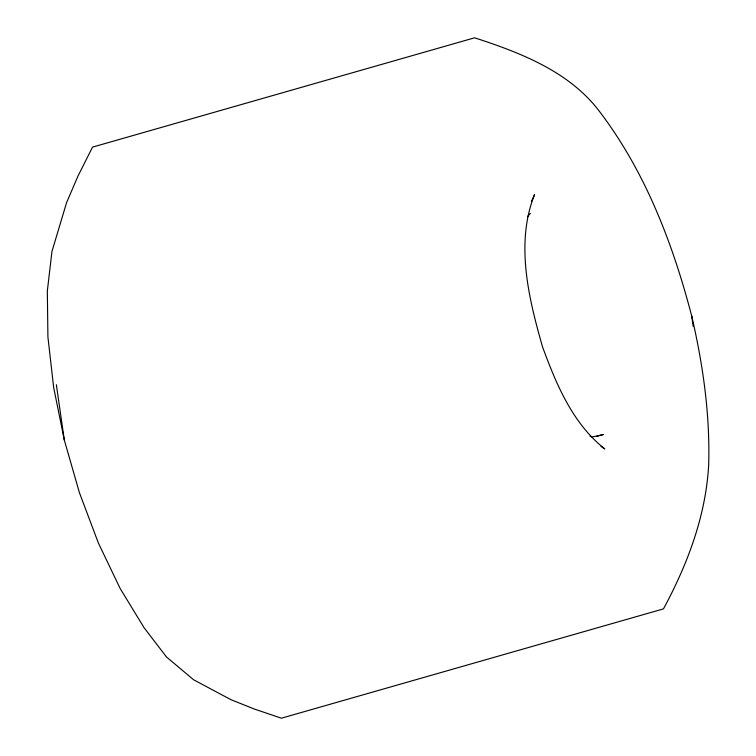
<?xml version="1.0" encoding="UTF-8"?>
<svg xmlns="http://www.w3.org/2000/svg" width="756" height="756" viewBox="0 0 756 756"><rect width="100%" height="100%" fill="white"/><g stroke="black" fill="none" stroke-linecap="round" stroke-linejoin="round"><path stroke-width="1.13" d="M531.629 201.105L534.511 194.727C515.176 243.328 528.746 298.573 542.524 346.853C556.274 384.284 572.613 423.568 604.819 448.932L601.02 446.39M527.423 216.736L530.353 213.4M596.664 436.439L603.468 434.492L592.184 436.977L590.02 436.108M691.693 315.961C672.812 243.612 645.426 172.047 599.924 112.039C569.892 71.792 520.875 52.807 474.598 37.8L92.534 147.118L77.981 176.072L66.585 202.608L51.956 251.474L47.335 290.994L47.912 336.968L53.648 387.384L64.307 440.039L79.408 492.638L98.308 542.874L120.176 588.546L144.046 627.669L166.452 656.945L193.612 679.786L230.986 699.697L254.233 708.996L281.402 718.2L663.466 608.882C687.487 564.392 705.858 515.885 708.665 465.006C710.158 414.76 703.023 364.808 691.693 315.961L693.186 326.327M56.36 384.719L64.307 440.039"/></g></svg>
